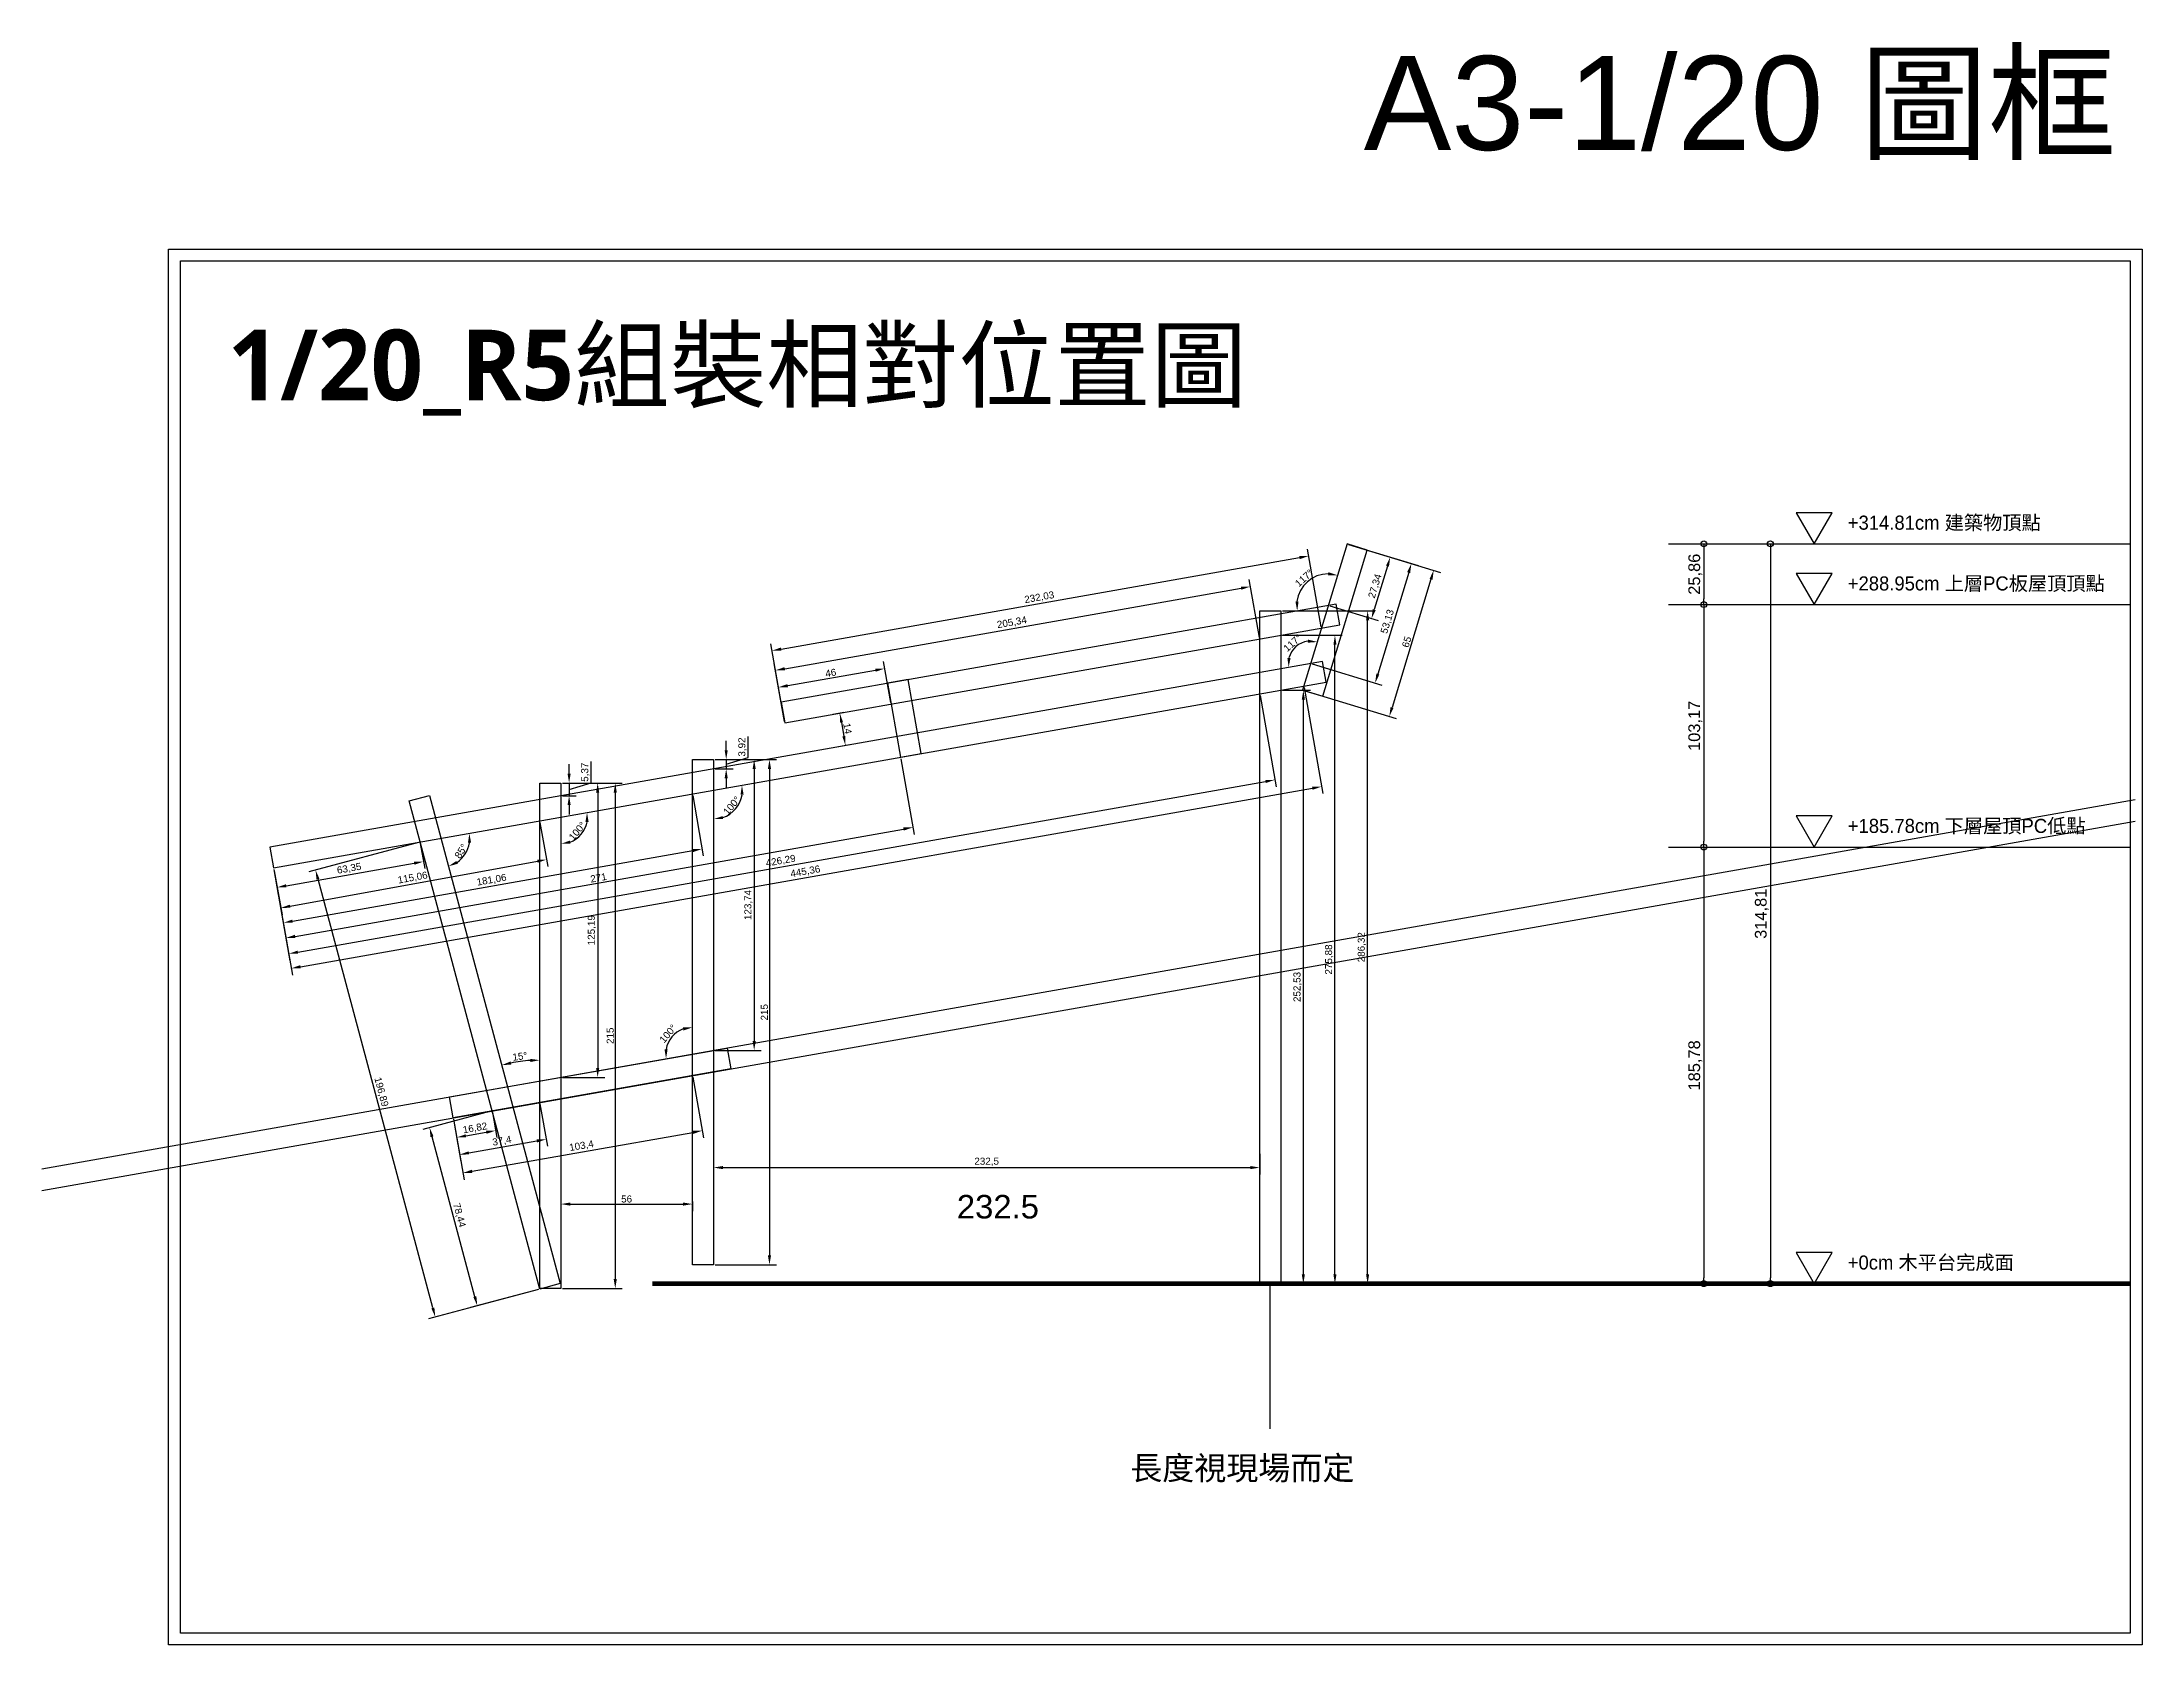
# Model space of a CAD drawing. Header units: millimetres. Extents: x -2666 to 6286, y -11880 to 4849.
# Drawn here: x 3957 to 4851, y -8624 to -7942 of the extents above; entities that cross this region are included whole.
import ezdxf

# ---------------------------------------------------------------- set-up
doc = ezdxf.new("R2010")
doc.units = ezdxf.units.MM
for name, color, linetype in [('0-rib1', 6, 'Continuous'), ('dim', 244, 'Continuous'), ('木平台完成面', 3, 'Continuous')]:
    doc.layers.add(name, color=color, linetype=linetype)
doc.layers.add('default', color=11, linetype='Continuous', plot=False)
doc.styles.get("Standard").update_dxf_attribs({"font": 'arial.ttf'})
doc.dimstyles.new('ISO-25', dxfattribs={"dimtxt": 5, "dimasz": 2.5, "dimexe": 3, "dimexo": 0.625, "dimtad": 1, "dimtxsty": 'Standard', "dimblk": 'ORIGIN', "dimcen": 2.5, "dimadec": 0, "dimazin": 0, "dimtfac": 1, "dimtmove": 1, "dimatfit": 1, "dimldrblk": 'ORIGIN', "dimfxl": 0, "dimarcsym": 0})
doc.dimstyles.new('短柱', dxfattribs={"dimtxt": 3, "dimasz": 4, "dimexe": 3, "dimexo": 0.625, "dimtad": 1, "dimtxsty": 'Standard', "dimcen": 2.5, "dimadec": 0, "dimazin": 0, "dimtfac": 1, "dimtmove": 1, "dimatfit": 1, "dimldrblk": 'ORIGIN', "dimfxl": 0, "dimarcsym": 0})

# ---------------------------------------------------------------- blocks, each defined once
blk = doc.blocks.new('_Origin')
at = {"color": 0, "linetype": 'ByBlock', "lineweight": -2}
blk.add_line((0, 0), (-1, 0), dxfattribs=at)
blk.add_circle((0, 0), 0.5, dxfattribs=at)
blk = doc.blocks.new('*D507')
at = {"layer": 'Defpoints', "color": 0}
for p in [(4649.15, -8155.06), (4649.15, -8180.92), (4664.15, -8180.92)]:
    blk.add_point(p, dxfattribs=at)
at = {"layer": 'dim', "color": 0, "lineweight": -2}
for p, q in [((4649.77, -8155.06), (4667.15, -8155.06)), ((4664.15, -8157.56), (4664.15, -8178.42)), ((4649.77, -8180.92), (4667.15, -8180.92))]:
    blk.add_line(p, q, dxfattribs=at)
at = {"layer": 'dim', "color": 0, "lineweight": -2, "xscale": 2.5, "yscale": 2.5, "zscale": 2.5}
for p, rotation in [((4664.15, -8155.06), 90), ((4664.15, -8180.92), 270)]:
    blk.add_blockref('_Origin', p, dxfattribs=dict(at, rotation=rotation))
at = {"layer": 'dim', "color": 0, "insert": (4660.52, -8167.99), "char_height": 5, "attachment_point": 5, "rotation": 90}
blk.add_mtext('25,86', dxfattribs=at)
blk = doc.blocks.new('*D508')
at = {"layer": 'Defpoints', "color": 0}
for p in [(4649.15, -8180.92), (4649.15, -8284.09), (4664.15, -8284.09)]:
    blk.add_point(p, dxfattribs=at)
at = {"layer": 'dim', "color": 0, "lineweight": -2}
for p, q in [((4649.77, -8180.92), (4667.15, -8180.92)), ((4664.15, -8183.42), (4664.15, -8281.59)), ((4649.77, -8284.09), (4667.15, -8284.09))]:
    blk.add_line(p, q, dxfattribs=at)
at = {"layer": 'dim', "color": 0, "lineweight": -2, "xscale": 2.5, "yscale": 2.5, "zscale": 2.5}
for p, rotation in [((4664.15, -8180.92), 90), ((4664.15, -8284.09), 270)]:
    blk.add_blockref('_Origin', p, dxfattribs=dict(at, rotation=rotation))
at = {"layer": 'dim', "color": 0, "insert": (4660.52, -8232.51), "char_height": 5, "attachment_point": 5, "rotation": 90}
blk.add_mtext('103,17', dxfattribs=at)
blk = doc.blocks.new('*D509')
at = {"layer": 'Defpoints', "color": 0}
for p in [(4649.15, -8284.09), (4649.15, -8469.87), (4664.15, -8469.87)]:
    blk.add_point(p, dxfattribs=at)
at = {"layer": 'dim', "color": 0, "lineweight": -2}
for p, q in [((4649.77, -8284.09), (4667.15, -8284.09)), ((4664.15, -8286.59), (4664.15, -8467.37)), ((4649.77, -8469.87), (4667.15, -8469.87))]:
    blk.add_line(p, q, dxfattribs=at)
at = {"layer": 'dim', "color": 0, "lineweight": -2, "xscale": 2.5, "yscale": 2.5, "zscale": 2.5}
for p, rotation in [((4664.15, -8284.09), 90), ((4664.15, -8469.87), 270)]:
    blk.add_blockref('_Origin', p, dxfattribs=dict(at, rotation=rotation))
at = {"layer": 'dim', "color": 0, "insert": (4660.52, -8376.98), "char_height": 5, "attachment_point": 5, "rotation": 90}
blk.add_mtext('185,78', dxfattribs=at)
blk = doc.blocks.new('*D506')
at = {"layer": 'Defpoints', "color": 0}
for p in [(4649.15, -8155.06), (4649.77, -8469.87), (4692.47, -8469.87)]:
    blk.add_point(p, dxfattribs=at)
at = {"layer": 'dim', "color": 0, "lineweight": -2}
for p, q in [((4649.77, -8155.06), (4695.47, -8155.06)), ((4692.47, -8157.56), (4692.47, -8467.37)), ((4650.4, -8469.87), (4695.47, -8469.87))]:
    blk.add_line(p, q, dxfattribs=at)
at = {"layer": 'dim', "color": 0, "lineweight": -2, "xscale": 2.5, "yscale": 2.5, "zscale": 2.5}
for p, rotation in [((4692.47, -8155.06), 90), ((4692.47, -8469.87), 270)]:
    blk.add_blockref('_Origin', p, dxfattribs=dict(at, rotation=rotation))
at = {"layer": 'dim', "color": 0, "insert": (4688.84, -8312.47), "char_height": 5, "attachment_point": 5, "rotation": 90}
blk.add_mtext('314,81', dxfattribs=at)
blk = doc.blocks.new('*D517')
at = {"layer": 'Defpoints', "color": 0}
for p in [(4315.53, -8208.11), (4318.2, -8223.24), (4272.9, -8231.23)]:
    blk.add_point(p, dxfattribs=at)
at = {"layer": 'dim', "color": 0, "lineweight": -2}
for p, q in [((4318.09, -8222.63), (4315.01, -8205.15)), ((4272.79, -8230.62), (4269.7, -8213.14)), ((4274.17, -8215.4), (4311.59, -8208.8))]:
    blk.add_line(p, q, dxfattribs=at)
at = {"layer": 'dim', "color": 0}
for points in [[(4274.05, -8214.74), (4274.28, -8216.06), (4270.23, -8216.09)], [(4311.47, -8208.14), (4311.7, -8209.46), (4315.53, -8208.11)]]:
    blk.add_solid(points, dxfattribs=at)
at = {"layer": 'dim', "color": 0, "insert": (4292.5, -8209.98), "char_height": 3, "attachment_point": 5, "rotation": 10}
blk.add_mtext('46', dxfattribs=at)
blk = doc.blocks.new('*D518')
at = {"layer": 'Defpoints', "color": 0}
for p in [(4495.98, -8160.23), (4501.4, -8190.94), (4272.9, -8231.23)]:
    blk.add_point(p, dxfattribs=at)
at = {"layer": 'dim', "color": 0, "lineweight": -2}
for p, q in [((4271.42, -8199.83), (4492.04, -8160.93)), ((4501.29, -8190.33), (4495.46, -8157.28)), ((4272.79, -8230.62), (4266.96, -8197.57))]:
    blk.add_line(p, q, dxfattribs=at)
at = {"layer": 'dim', "color": 0}
for points in [[(4491.93, -8160.27), (4492.16, -8161.58), (4495.98, -8160.23)], [(4271.3, -8199.17), (4271.54, -8200.48), (4267.48, -8200.52)]]:
    blk.add_solid(points, dxfattribs=at)
at = {"layer": 'dim', "color": 0, "insert": (4381.31, -8177.99), "char_height": 3, "attachment_point": 5, "rotation": 10}
blk.add_mtext('232,03', dxfattribs=at)
blk = doc.blocks.new('*D519')
at = {"layer": 'Defpoints', "color": 0}
for p in [(4298.72, -8226.68), (4298.79, -8240.88), (4301.15, -8240.47)]:
    blk.add_point(p, dxfattribs=at)
at = {"layer": 'dim', "color": 0, "lineweight": -2}
for p, q in [((4298.1, -8226.79), (4293.4, -8227.62)), ((4297.05, -8231.03), (4298.09, -8236.94)), ((4300.54, -8240.57), (4295.83, -8241.4))]:
    blk.add_line(p, q, dxfattribs=at)
at = {"layer": 'dim', "color": 0}
for points in [[(4297.71, -8230.92), (4296.4, -8231.15), (4296.36, -8227.09)], [(4298.75, -8236.83), (4297.44, -8237.06), (4298.79, -8240.88)]]:
    blk.add_solid(points, dxfattribs=at)
at = {"layer": 'dim', "color": 0, "insert": (4299.67, -8233.62), "char_height": 3, "attachment_point": 5, "rotation": 280}
blk.add_mtext('14', dxfattribs=at)
blk = doc.blocks.new('*D520')
at = {"layer": 'Defpoints', "color": 0}
for p in [(4512.28, -8155.12), (4504.33, -8181.28), (4522.7, -8186.87)]:
    blk.add_point(p, dxfattribs=at)
at = {"layer": 'dim', "color": 0, "lineweight": -2}
for p, q in [((4512.88, -8155.31), (4533.52, -8161.58)), ((4529.49, -8164.53), (4523.86, -8183.04)), ((4504.93, -8181.47), (4525.57, -8187.74))]:
    blk.add_line(p, q, dxfattribs=at)
at = {"layer": 'dim', "color": 0}
for points in [[(4528.85, -8164.34), (4530.12, -8164.73), (4530.65, -8160.71)], [(4523.22, -8182.84), (4524.5, -8183.23), (4522.7, -8186.87)]]:
    blk.add_solid(points, dxfattribs=at)
at = {"layer": 'dim', "color": 0, "insert": (4524.35, -8173.08), "char_height": 3, "attachment_point": 5, "rotation": 73.1}
blk.add_mtext('27,34', dxfattribs=at)
blk = doc.blocks.new('*D521')
at = {"layer": 'Defpoints', "color": 0}
for p in [(4512.28, -8155.12), (4496.83, -8205.96), (4524.22, -8214.28)]:
    blk.add_point(p, dxfattribs=at)
at = {"layer": 'dim', "color": 0, "lineweight": -2}
for p, q in [((4512.88, -8155.31), (4542.54, -8164.32)), ((4538.51, -8167.27), (4525.39, -8210.46)), ((4497.43, -8206.14), (4527.09, -8215.16))]:
    blk.add_line(p, q, dxfattribs=at)
at = {"layer": 'dim', "color": 0}
for points in [[(4537.87, -8167.08), (4539.14, -8167.47), (4539.67, -8163.45)], [(4524.75, -8210.26), (4526.02, -8210.65), (4524.22, -8214.28)]]:
    blk.add_solid(points, dxfattribs=at)
at = {"layer": 'dim', "color": 0, "insert": (4529.62, -8188.16), "char_height": 3, "attachment_point": 5, "rotation": 73.1}
blk.add_mtext('53,13', dxfattribs=at)
blk = doc.blocks.new('*D522')
at = {"layer": 'Defpoints', "color": 0}
for p in [(4117.7, -8281.95), (4055.31, -8292.95), (4119.16, -8290.25)]:
    blk.add_point(p, dxfattribs=at)
at = {"layer": 'dim', "color": 0, "lineweight": -2}
for p, q in [((4117.8, -8282.57), (4119.68, -8293.2)), ((4055.42, -8293.57), (4057.29, -8304.2)), ((4060.71, -8300.55), (4115.22, -8290.94))]:
    blk.add_line(p, q, dxfattribs=at)
at = {"layer": 'dim', "color": 0}
for points in [[(4115.1, -8290.29), (4115.34, -8291.6), (4119.16, -8290.25)], [(4060.59, -8299.9), (4060.82, -8301.21), (4056.77, -8301.25)]]:
    blk.add_solid(points, dxfattribs=at)
at = {"layer": 'dim', "color": 0, "insert": (4087.54, -8293.36), "char_height": 3, "attachment_point": 5, "rotation": 10}
blk.add_mtext('63,35', dxfattribs=at)
blk = doc.blocks.new('*D523')
at = {"layer": 'Defpoints', "color": 0}
for p in [(4168.62, -8272.97), (4055.42, -8293.57), (4171.61, -8289.38)]:
    blk.add_point(p, dxfattribs=at)
at = {"layer": 'dim', "color": 0, "lineweight": -2}
for p, q in [((4168.73, -8273.59), (4172.14, -8292.33)), ((4055.53, -8294.18), (4058.94, -8312.93)), ((4062.34, -8309.26), (4167.67, -8290.1))]:
    blk.add_line(p, q, dxfattribs=at)
at = {"layer": 'dim', "color": 0}
for points in [[(4167.55, -8289.44), (4167.79, -8290.75), (4171.61, -8289.38)], [(4062.22, -8308.6), (4062.46, -8309.92), (4058.4, -8309.98)]]:
    blk.add_solid(points, dxfattribs=at)
at = {"layer": 'dim', "color": 0, "insert": (4114.57, -8297.29), "char_height": 3, "attachment_point": 5, "rotation": 10.31122}
blk.add_mtext('115,06', dxfattribs=at)
blk = doc.blocks.new('*D524')
at = {"layer": 'Defpoints', "color": 0}
for p in [(4233.62, -8261.51), (4237.74, -8284.88), (4055.31, -8292.95)]:
    blk.add_point(p, dxfattribs=at)
at = {"layer": 'dim', "color": 0, "lineweight": -2}
for p, q in [((4233.73, -8262.13), (4238.26, -8287.83)), ((4063.37, -8315.62), (4233.8, -8285.57)), ((4055.42, -8293.57), (4059.95, -8319.27))]:
    blk.add_line(p, q, dxfattribs=at)
at = {"layer": 'dim', "color": 0}
for points in [[(4233.69, -8284.92), (4233.92, -8286.23), (4237.74, -8284.88)], [(4063.25, -8314.97), (4063.48, -8316.28), (4059.43, -8316.32)]]:
    blk.add_solid(points, dxfattribs=at)
at = {"layer": 'dim', "color": 0, "insert": (4148.16, -8298.21), "char_height": 3, "attachment_point": 5, "rotation": 10}
blk.add_mtext('181,06', dxfattribs=at)
blk = doc.blocks.new('*D525')
at = {"layer": 'Defpoints', "color": 0}
for p in [(4322.19, -8245.89), (4327.45, -8275.71), (4055.31, -8292.95)]:
    blk.add_point(p, dxfattribs=at)
at = {"layer": 'dim', "color": 0, "lineweight": -2}
for p, q in [((4322.3, -8246.51), (4327.97, -8278.67)), ((4064.5, -8322.07), (4323.51, -8276.41)), ((4055.42, -8293.57), (4061.09, -8325.72))]:
    blk.add_line(p, q, dxfattribs=at)
at = {"layer": 'dim', "color": 0}
for points in [[(4323.39, -8275.75), (4323.62, -8277.06), (4327.45, -8275.71)], [(4064.39, -8321.42), (4064.62, -8322.73), (4060.56, -8322.77)]]:
    blk.add_solid(points, dxfattribs=at)
at = {"layer": 'dim', "color": 0, "insert": (4193.64, -8297.14), "char_height": 3, "attachment_point": 5, "rotation": 10}
blk.add_mtext('271', dxfattribs=at)
blk = doc.blocks.new('*D526')
at = {"layer": 'Defpoints', "color": 0}
for p in [(4493.9, -8215.62), (4501.44, -8258.36), (4055.31, -8292.95)]:
    blk.add_point(p, dxfattribs=at)
at = {"layer": 'dim', "color": 0, "lineweight": -2}
for p, q in [((4494.01, -8216.23), (4501.96, -8261.31)), ((4066.78, -8335), (4497.5, -8259.05)), ((4055.42, -8293.57), (4063.36, -8338.65))]:
    blk.add_line(p, q, dxfattribs=at)
at = {"layer": 'dim', "color": 0}
for points in [[(4497.38, -8258.39), (4497.61, -8259.71), (4501.44, -8258.36)], [(4066.67, -8334.34), (4066.9, -8335.65), (4062.84, -8335.69)]]:
    blk.add_solid(points, dxfattribs=at)
at = {"layer": 'dim', "color": 0, "insert": (4281.72, -8294.63), "char_height": 3, "attachment_point": 5, "rotation": 10}
blk.add_mtext('445,36', dxfattribs=at)
blk = doc.blocks.new('*D527')
at = {"layer": 'Defpoints', "color": 0}
for p in [(4148.35, -8396.37), (4121.75, -8403.5), (4168.65, -8472.13)]:
    blk.add_point(p, dxfattribs=at)
at = {"layer": 'dim', "color": 0, "lineweight": -2}
for p, q in [((4147.75, -8396.53), (4118.85, -8404.27)), ((4141.01, -8475.4), (4122.78, -8407.36)), ((4168.05, -8472.29), (4139.15, -8480.04))]:
    blk.add_line(p, q, dxfattribs=at)
at = {"layer": 'dim', "color": 0}
for points in [[(4123.43, -8407.19), (4122.14, -8407.53), (4121.75, -8403.5)], [(4141.66, -8475.22), (4140.37, -8475.57), (4142.05, -8479.26)]]:
    blk.add_solid(points, dxfattribs=at)
at = {"layer": 'dim', "color": 0, "insert": (4134.24, -8440.75), "char_height": 3, "attachment_point": 5, "rotation": 285}
blk.add_mtext('78,44', dxfattribs=at)
blk = doc.blocks.new('*D528')
at = {"layer": 'Defpoints', "color": 0}
for p in [(4117.7, -8281.95), (4073.21, -8293.87), (4168.65, -8472.13)]:
    blk.add_point(p, dxfattribs=at)
at = {"layer": 'dim', "color": 0, "lineweight": -2}
for p, q in [((4117.09, -8282.11), (4070.32, -8294.65)), ((4123.14, -8480.19), (4074.25, -8297.74)), ((4168.05, -8472.29), (4121.27, -8484.83))]:
    blk.add_line(p, q, dxfattribs=at)
at = {"layer": 'dim', "color": 0}
for points in [[(4074.89, -8297.56), (4073.6, -8297.91), (4073.21, -8293.87)], [(4123.78, -8480.01), (4122.49, -8480.36), (4124.17, -8484.05)]]:
    blk.add_solid(points, dxfattribs=at)
at = {"layer": 'dim', "color": 0, "insert": (4101.04, -8388.33), "char_height": 3, "attachment_point": 5, "rotation": 285}
blk.add_mtext('196,89', dxfattribs=at)
blk = doc.blocks.new('*D529')
at = {"layer": 'Defpoints', "color": 0}
for p in [(4177.62, -8256.87), (4177.62, -8262.25), (4181.13, -8262.25)]:
    blk.add_point(p, dxfattribs=at)
at = {"layer": 'dim', "color": 0, "lineweight": -2}
for p, q in [((4181.13, -8252.87), (4181.13, -8248.87)), ((4190.48, -8256.76), (4190.48, -8247.71)), ((4178.25, -8256.87), (4184.13, -8256.87)), ((4181.13, -8259.56), (4190.48, -8256.76)), ((4181.13, -8256.87), (4181.13, -8262.25)), ((4181.13, -8256.87), (4181.13, -8262.25)), ((4178.25, -8262.25), (4184.13, -8262.25)), ((4181.13, -8266.25), (4181.13, -8270.25))]:
    blk.add_line(p, q, dxfattribs=at)
at = {"layer": 'dim', "color": 0}
for points in [[(4180.47, -8252.87), (4181.8, -8252.87), (4181.13, -8256.87)], [(4180.47, -8266.25), (4181.8, -8266.25), (4181.13, -8262.25)]]:
    blk.add_solid(points, dxfattribs=at)
at = {"layer": 'dim', "color": 0, "insert": (4188.05, -8252.24), "char_height": 3, "attachment_point": 5, "rotation": 90}
blk.add_mtext('5,37', dxfattribs=at)
blk = doc.blocks.new('*D530')
at = {"layer": 'Defpoints', "color": 0}
for p in [(4177.62, -8256.87), (4177.62, -8382.07), (4193.29, -8382.07)]:
    blk.add_point(p, dxfattribs=at)
at = {"layer": 'dim', "color": 0, "lineweight": -2}
for p, q in [((4178.25, -8256.87), (4196.29, -8256.87)), ((4193.29, -8260.87), (4193.29, -8378.07)), ((4178.25, -8382.07), (4196.29, -8382.07))]:
    blk.add_line(p, q, dxfattribs=at)
at = {"layer": 'dim', "color": 0}
for points in [[(4192.62, -8260.87), (4193.95, -8260.87), (4193.29, -8256.87)], [(4192.62, -8378.07), (4193.95, -8378.07), (4193.29, -8382.07)]]:
    blk.add_solid(points, dxfattribs=at)
at = {"layer": 'dim', "color": 0, "insert": (4190.86, -8319.47), "char_height": 3, "attachment_point": 5, "rotation": 90}
blk.add_mtext('125,19', dxfattribs=at)
blk = doc.blocks.new('*D531')
at = {"layer": 'Defpoints', "color": 0}
for p in [(4177.62, -8256.87), (4177.62, -8471.87), (4200.77, -8471.87)]:
    blk.add_point(p, dxfattribs=at)
at = {"layer": 'dim', "color": 0, "lineweight": -2}
for p, q in [((4178.25, -8256.87), (4203.77, -8256.87)), ((4200.77, -8260.87), (4200.77, -8467.87)), ((4178.25, -8471.87), (4203.77, -8471.87))]:
    blk.add_line(p, q, dxfattribs=at)
at = {"layer": 'dim', "color": 0}
for points in [[(4200.11, -8260.87), (4201.44, -8260.87), (4200.77, -8256.87)], [(4200.11, -8467.87), (4201.44, -8467.87), (4200.77, -8471.87)]]:
    blk.add_solid(points, dxfattribs=at)
at = {"layer": 'dim', "color": 0, "insert": (4198.62, -8364.37), "char_height": 3, "attachment_point": 5, "rotation": 90}
blk.add_mtext('215', dxfattribs=at)
blk = doc.blocks.new('*D532')
at = {"layer": 'Defpoints', "color": 0}
for p in [(4242.62, -8246.87), (4242.62, -8250.79), (4248, -8250.79)]:
    blk.add_point(p, dxfattribs=at)
at = {"layer": 'dim', "color": 0, "lineweight": -2}
for p, q in [((4248, -8242.87), (4248, -8238.87)), ((4257.35, -8246.02), (4257.35, -8237.01)), ((4243.25, -8246.87), (4251, -8246.87)), ((4248, -8248.83), (4257.35, -8246.02)), ((4248, -8246.87), (4248, -8250.79)), ((4248, -8246.87), (4248, -8250.79)), ((4243.25, -8250.79), (4251, -8250.79)), ((4248, -8254.79), (4248, -8258.79))]:
    blk.add_line(p, q, dxfattribs=at)
at = {"layer": 'dim', "color": 0}
for points in [[(4247.33, -8242.87), (4248.67, -8242.87), (4248, -8246.87)], [(4247.33, -8254.79), (4248.67, -8254.79), (4248, -8250.79)]]:
    blk.add_solid(points, dxfattribs=at)
at = {"layer": 'dim', "color": 0, "insert": (4254.92, -8241.52), "char_height": 3, "attachment_point": 5, "rotation": 90}
blk.add_mtext('3,92', dxfattribs=at)
blk = doc.blocks.new('*D533')
at = {"layer": 'Defpoints', "color": 0}
for p in [(4242.62, -8246.87), (4242.62, -8370.61), (4259.91, -8370.61)]:
    blk.add_point(p, dxfattribs=at)
at = {"layer": 'dim', "color": 0, "lineweight": -2}
for p, q in [((4243.25, -8246.87), (4262.91, -8246.87)), ((4259.91, -8250.87), (4259.91, -8366.61)), ((4243.25, -8370.61), (4262.91, -8370.61))]:
    blk.add_line(p, q, dxfattribs=at)
at = {"layer": 'dim', "color": 0}
for points in [[(4259.25, -8250.87), (4260.58, -8250.87), (4259.91, -8246.87)], [(4259.25, -8366.61), (4260.58, -8366.61), (4259.91, -8370.61)]]:
    blk.add_solid(points, dxfattribs=at)
at = {"layer": 'dim', "color": 0, "insert": (4257.49, -8308.74), "char_height": 3, "attachment_point": 5, "rotation": 90}
blk.add_mtext('123,74', dxfattribs=at)
blk = doc.blocks.new('*D534')
at = {"layer": 'Defpoints', "color": 0}
for p in [(4242.62, -8246.87), (4242.62, -8461.87), (4266.42, -8461.87)]:
    blk.add_point(p, dxfattribs=at)
at = {"layer": 'dim', "color": 0, "lineweight": -2}
for p, q in [((4243.25, -8246.87), (4269.42, -8246.87)), ((4266.42, -8250.87), (4266.42, -8457.87)), ((4243.25, -8461.87), (4269.42, -8461.87))]:
    blk.add_line(p, q, dxfattribs=at)
at = {"layer": 'dim', "color": 0}
for points in [[(4265.75, -8250.87), (4267.09, -8250.87), (4266.42, -8246.87)], [(4265.75, -8457.87), (4267.09, -8457.87), (4266.42, -8461.87)]]:
    blk.add_solid(points, dxfattribs=at)
at = {"layer": 'dim', "color": 0, "insert": (4264.26, -8354.37), "char_height": 3, "attachment_point": 5, "rotation": 90}
blk.add_mtext('215', dxfattribs=at)
blk = doc.blocks.new('*D535')
at = {"layer": 'Defpoints', "color": 0}
for p in [(4131.79, -8399.29), (4148.35, -8396.37), (4149.83, -8404.74)]:
    blk.add_point(p, dxfattribs=at)
at = {"layer": 'dim', "color": 0, "lineweight": -2}
for p, q in [((4131.89, -8399.9), (4133.78, -8410.61)), ((4148.46, -8396.98), (4150.35, -8407.69)), ((4137.2, -8406.96), (4145.89, -8405.43))]:
    blk.add_line(p, q, dxfattribs=at)
at = {"layer": 'dim', "color": 0}
for points in [[(4137.09, -8406.31), (4137.32, -8407.62), (4133.26, -8407.66)], [(4145.77, -8404.77), (4146.01, -8406.09), (4149.83, -8404.74)]]:
    blk.add_solid(points, dxfattribs=at)
at = {"layer": 'dim', "color": 0, "insert": (4141.12, -8403.81), "char_height": 3, "attachment_point": 5, "rotation": 10}
blk.add_mtext('16,82', dxfattribs=at)
blk = doc.blocks.new('*D536')
at = {"layer": 'Defpoints', "color": 0}
for p in [(4168.62, -8392.79), (4131.79, -8399.29), (4171.38, -8408.43)]:
    blk.add_point(p, dxfattribs=at)
at = {"layer": 'dim', "color": 0, "lineweight": -2}
for p, q in [((4168.73, -8393.41), (4171.9, -8411.38)), ((4131.89, -8399.9), (4135.06, -8417.88)), ((4138.48, -8414.23), (4167.44, -8409.12))]:
    blk.add_line(p, q, dxfattribs=at)
at = {"layer": 'dim', "color": 0}
for points in [[(4167.32, -8408.47), (4167.55, -8409.78), (4171.38, -8408.43)], [(4138.37, -8413.57), (4138.6, -8414.89), (4134.54, -8414.92)]]:
    blk.add_solid(points, dxfattribs=at)
at = {"layer": 'dim', "color": 0, "insert": (4152.54, -8409.29), "char_height": 3, "attachment_point": 5, "rotation": 10}
blk.add_mtext('37,4', dxfattribs=at)
blk = doc.blocks.new('*D537')
at = {"layer": 'Defpoints', "color": 0}
for p in [(4233.62, -8381.33), (4131.79, -8399.29), (4237.76, -8404.79)]:
    blk.add_point(p, dxfattribs=at)
at = {"layer": 'dim', "color": 0, "lineweight": -2}
for p, q in [((4233.73, -8381.95), (4238.28, -8407.74)), ((4131.89, -8399.9), (4136.44, -8425.7)), ((4139.86, -8422.05), (4233.82, -8405.48))]:
    blk.add_line(p, q, dxfattribs=at)
at = {"layer": 'dim', "color": 0}
for points in [[(4233.7, -8404.82), (4233.93, -8406.14), (4237.76, -8404.79)], [(4139.75, -8421.39), (4139.98, -8422.7), (4135.92, -8422.74)]]:
    blk.add_solid(points, dxfattribs=at)
at = {"layer": 'dim', "color": 0, "insert": (4186.42, -8411.37), "char_height": 3, "attachment_point": 5, "rotation": 10}
blk.add_mtext('103,4', dxfattribs=at)
blk = doc.blocks.new('*D538')
at = {"layer": 'Defpoints', "color": 0}
for p in [(4512.28, -8155.12), (4493.38, -8217.32), (4530.28, -8228.53)]:
    blk.add_point(p, dxfattribs=at)
at = {"layer": 'dim', "color": 0, "lineweight": -2}
for p, q in [((4512.88, -8155.31), (4552.04, -8167.21)), ((4548.01, -8170.16), (4531.44, -8224.7)), ((4493.98, -8217.5), (4533.15, -8229.4))]:
    blk.add_line(p, q, dxfattribs=at)
at = {"layer": 'dim', "color": 0}
for points in [[(4547.37, -8169.97), (4548.65, -8170.35), (4549.17, -8166.33)], [(4530.8, -8224.51), (4532.08, -8224.89), (4530.28, -8228.53)]]:
    blk.add_solid(points, dxfattribs=at)
at = {"layer": 'dim', "color": 0, "insert": (4537.66, -8196.8), "char_height": 3, "attachment_point": 5, "rotation": 73.1}
blk.add_mtext('65', dxfattribs=at)
blk = doc.blocks.new('*D539')
at = {"layer": 'Defpoints', "color": 0}
for p in [(4503.39, -8213.94), (4121.7, -8262.13), (4055.31, -8292.95), (4135.03, -8289.33), (4177.35, -8469.8)]:
    blk.add_point(p, dxfattribs=at)
at = {"layer": 'dim', "color": 0, "lineweight": -2}
blk.add_arc((4126.59, -8280.38), 12.29, 303.72531, 351.27469, dxfattribs=at)
at = {"layer": 'dim', "color": 0}
for points in [[(4138.08, -8282.26), (4139.41, -8282.24), (4138.7, -8278.25)], [(4133.69, -8291.22), (4133.14, -8290), (4129.77, -8292.26)]]:
    blk.add_solid(points, dxfattribs=at)
at = {"layer": 'dim', "color": 0, "insert": (4135.14, -8285.83), "char_height": 3, "attachment_point": 5, "rotation": 57.5}
blk.add_mtext('85°', dxfattribs=at)
blk = doc.blocks.new('*D540')
at = {"layer": 'Defpoints', "color": 0}
for p in [(4503.39, -8213.94), (4177.62, -8256.87), (4183.84, -8280.85), (4055.31, -8292.95), (4177.62, -8471.87)]:
    blk.add_point(p, dxfattribs=at)
at = {"layer": 'dim', "color": 0, "lineweight": -2}
blk.add_arc((4177.62, -8271.39), 11.32, 290.34763, 349.65237, dxfattribs=at)
at = {"layer": 'dim', "color": 0}
for points in [[(4188.09, -8273.42), (4189.43, -8273.42), (4188.77, -8269.42)], [(4181.68, -8282.66), (4181.44, -8281.35), (4177.62, -8282.71)]]:
    blk.add_solid(points, dxfattribs=at)
at = {"layer": 'dim', "color": 0, "insert": (4184.64, -8277.28), "char_height": 3, "attachment_point": 5, "rotation": 50}
blk.add_mtext('100°', dxfattribs=at)
blk = doc.blocks.new('*D541')
at = {"layer": 'Defpoints', "color": 0}
for p in [(4503.39, -8213.94), (4242.62, -8246.87), (4249.37, -8270.19), (4055.31, -8292.95), (4242.62, -8461.87)]:
    blk.add_point(p, dxfattribs=at)
at = {"layer": 'dim', "color": 0, "lineweight": -2}
blk.add_arc((4242.62, -8259.93), 12.28, 288.746, 351.254, dxfattribs=at)
at = {"layer": 'dim', "color": 0}
for points in [[(4254.09, -8261.8), (4255.42, -8261.79), (4254.71, -8257.79)], [(4246.68, -8272.21), (4246.46, -8270.9), (4242.62, -8272.21)]]:
    blk.add_solid(points, dxfattribs=at)
at = {"layer": 'dim', "color": 0, "insert": (4250.38, -8266.43), "char_height": 3, "attachment_point": 5, "rotation": 50}
blk.add_mtext('100°', dxfattribs=at)
blk = doc.blocks.new('*D542')
at = {"layer": 'Defpoints', "color": 0}
for p in [(4233.62, -8246.87), (4227.36, -8362.67), (4248.4, -8369.59), (4130.22, -8390.43), (4233.62, -8461.87)]:
    blk.add_point(p, dxfattribs=at)
at = {"layer": 'dim', "color": 0, "lineweight": -2}
blk.add_arc((4233.62, -8372.19), 11.4, 110.21337, 169.78663, dxfattribs=at)
at = {"layer": 'dim', "color": 0}
for points in [[(4229.57, -8360.84), (4229.8, -8362.15), (4233.62, -8360.8)], [(4223.07, -8370.17), (4221.74, -8370.17), (4222.4, -8374.17)]]:
    blk.add_solid(points, dxfattribs=at)
at = {"layer": 'dim', "color": 0, "insert": (4223.24, -8363.48), "char_height": 3, "attachment_point": 5, "rotation": 50}
blk.add_mtext('100°', dxfattribs=at)
blk = doc.blocks.new('*D543')
at = {"layer": 'Defpoints', "color": 0}
for p in [(4168.62, -8256.87), (4121.7, -8262.13), (4163.17, -8374.99), (4168.62, -8471.87), (4177.35, -8469.8)]:
    blk.add_point(p, dxfattribs=at)
at = {"layer": 'dim', "color": 0, "lineweight": -2}
blk.add_arc((4168.62, -8437.23), 62.48, 93.66881, 101.33119, dxfattribs=at)
at = {"layer": 'dim', "color": 0}
for points in [[(4156.5, -8376.62), (4156.19, -8375.32), (4152.45, -8376.88)], [(4164.6, -8374.21), (4164.64, -8375.55), (4168.62, -8374.75)]]:
    blk.add_solid(points, dxfattribs=at)
at = {"layer": 'dim', "color": 0, "insert": (4160.18, -8373.15), "char_height": 3, "attachment_point": 5, "rotation": 7.5}
blk.add_mtext('15°', dxfattribs=at)
blk = doc.blocks.new('*D544')
at = {"layer": 'Defpoints', "color": 0}
for p in [(4512.28, -8155.12), (4493.24, -8197.09), (4501.83, -8205.08), (4493.38, -8217.32), (4053.74, -8284.09)]:
    blk.add_point(p, dxfattribs=at)
at = {"layer": 'dim', "color": 0, "lineweight": -2}
blk.add_arc((4496.83, -8205.96), 9.57, 97.23251, 165.86749, dxfattribs=at)
at = {"layer": 'dim', "color": 0}
for points in [[(4495.69, -8195.81), (4495.57, -8197.13), (4499.62, -8196.81)], [(4488.22, -8203.65), (4486.89, -8203.6), (4487.41, -8207.62)]]:
    blk.add_solid(points, dxfattribs=at)
at = {"layer": 'dim', "color": 0, "insert": (4489.08, -8197.21), "char_height": 3, "attachment_point": 5, "rotation": 41.55}
blk.add_mtext('117°', dxfattribs=at)
blk = doc.blocks.new('*D545')
at = {"layer": 'Defpoints', "color": 0}
for p in [(4512.28, -8155.12), (4499.27, -8168.8), (4507.69, -8180.69), (4271.33, -8222.37), (4493.38, -8217.32)]:
    blk.add_point(p, dxfattribs=at)
at = {"layer": 'dim', "color": 0, "lineweight": -2}
blk.add_arc((4504.33, -8181.28), 13.47, 90.17656, 172.92344, dxfattribs=at)
at = {"layer": 'dim', "color": 0}
for points in [[(4504.39, -8167.15), (4504.19, -8168.47), (4508.25, -8168.4)], [(4491.63, -8179.61), (4490.3, -8179.64), (4491.07, -8183.62)]]:
    blk.add_solid(points, dxfattribs=at)
at = {"layer": 'dim', "color": 0, "insert": (4493.98, -8169.61), "char_height": 3, "attachment_point": 5, "rotation": 41.55}
blk.add_mtext('117°', dxfattribs=at)
blk = doc.blocks.new('*D546')
at = {"layer": 'Defpoints', "color": 0}
for p in [(4471.18, -8173.22), (4475.12, -8195.57), (4272.9, -8231.23)]:
    blk.add_point(p, dxfattribs=at)
at = {"layer": 'dim', "color": 0, "lineweight": -2}
for p, q in [((4272.89, -8208.18), (4467.24, -8173.91)), ((4475.01, -8194.96), (4470.66, -8170.27)), ((4272.79, -8230.62), (4268.43, -8205.92))]:
    blk.add_line(p, q, dxfattribs=at)
at = {"layer": 'dim', "color": 0}
for points in [[(4467.12, -8173.26), (4467.36, -8174.57), (4471.18, -8173.22)], [(4272.78, -8207.53), (4273.01, -8208.84), (4268.95, -8208.88)]]:
    blk.add_solid(points, dxfattribs=at)
at = {"layer": 'dim', "color": 0, "insert": (4369.64, -8188.66), "char_height": 3, "attachment_point": 5, "rotation": 10}
blk.add_mtext('205,34', dxfattribs=at)
blk = doc.blocks.new('*D547')
at = {"layer": 'Defpoints', "color": 0}
for p in [(4475.12, -8218.93), (4481.56, -8255.47), (4055.31, -8292.95)]:
    blk.add_point(p, dxfattribs=at)
at = {"layer": 'dim', "color": 0, "lineweight": -2}
for p, q in [((4475.23, -8219.54), (4482.08, -8258.43)), ((4065.69, -8328.8), (4477.62, -8256.17)), ((4055.42, -8293.57), (4062.27, -8332.45))]:
    blk.add_line(p, q, dxfattribs=at)
at = {"layer": 'dim', "color": 0}
for points in [[(4477.51, -8255.51), (4477.74, -8256.82), (4481.56, -8255.47)], [(4065.57, -8328.15), (4065.81, -8329.46), (4061.75, -8329.5)]]:
    blk.add_solid(points, dxfattribs=at)
at = {"layer": 'dim', "color": 0, "insert": (4271.24, -8290.09), "char_height": 3, "attachment_point": 5, "rotation": 10}
blk.add_mtext('426,29', dxfattribs=at)
blk = doc.blocks.new('*D605')
at = {"layer": 'Defpoints', "color": 0}
for p in [(4177.62, -8434.21), (4233.62, -8434.21), (4233.62, -8436)]:
    blk.add_point(p, dxfattribs=at)
at = {"layer": 'dim', "color": 0, "lineweight": -2}
for p, q in [((4177.62, -8434.84), (4177.62, -8439)), ((4181.62, -8436), (4229.62, -8436)), ((4233.62, -8434.84), (4233.62, -8439))]:
    blk.add_line(p, q, dxfattribs=at)
at = {"layer": 'dim', "color": 0}
for points in [[(4181.62, -8435.33), (4181.62, -8436.66), (4177.62, -8436)], [(4229.62, -8435.33), (4229.62, -8436.66), (4233.62, -8436)]]:
    blk.add_solid(points, dxfattribs=at)
at = {"layer": 'dim', "color": 0, "insert": (4205.62, -8433.84), "char_height": 3, "attachment_point": 5}
blk.add_mtext('56', dxfattribs=at)
blk = doc.blocks.new('*D651')
at = {"layer": 'Defpoints', "color": 0}
for p in [(4242.62, -8413.96), (4475.12, -8413.96), (4475.12, -8420.46)]:
    blk.add_point(p, dxfattribs=at)
at = {"layer": 'dim', "color": 0, "lineweight": -2}
for p, q in [((4242.62, -8414.59), (4242.62, -8423.46)), ((4246.62, -8420.46), (4471.12, -8420.46)), ((4475.12, -8414.59), (4475.12, -8423.46))]:
    blk.add_line(p, q, dxfattribs=at)
at = {"layer": 'dim', "color": 0}
for points in [[(4246.62, -8419.8), (4246.62, -8421.13), (4242.62, -8420.46)], [(4471.12, -8419.8), (4471.12, -8421.13), (4475.12, -8420.46)]]:
    blk.add_solid(points, dxfattribs=at)
at = {"layer": 'dim', "color": 0, "insert": (4358.87, -8418.03), "char_height": 3, "attachment_point": 5}
blk.add_mtext('232,5', dxfattribs=at)
blk = doc.blocks.new('*D655')
at = {"layer": 'Defpoints', "color": 0}
for p in [(4484.12, -8217.34), (4493.68, -8217.34), (4484.12, -8469.87)]:
    blk.add_point(p, dxfattribs=at)
at = {"layer": 'dim', "color": 0, "lineweight": -2}
for p, q in [((4484.75, -8217.34), (4496.68, -8217.34)), ((4493.68, -8465.87), (4493.68, -8221.34)), ((4484.75, -8469.87), (4496.68, -8469.87))]:
    blk.add_line(p, q, dxfattribs=at)
at = {"layer": 'dim', "color": 0}
for points in [[(4493.01, -8221.34), (4494.34, -8221.34), (4493.68, -8217.34)], [(4493.01, -8465.87), (4494.34, -8465.87), (4493.68, -8469.87)]]:
    blk.add_solid(points, dxfattribs=at)
at = {"layer": 'dim', "color": 0, "insert": (4491.25, -8343.61), "char_height": 3, "attachment_point": 5, "rotation": 90}
blk.add_mtext('252,53', dxfattribs=at)
blk = doc.blocks.new('*D656')
at = {"layer": 'Defpoints', "color": 0}
for p in [(4484.12, -8193.99), (4507.13, -8193.99), (4484.12, -8469.87)]:
    blk.add_point(p, dxfattribs=at)
at = {"layer": 'dim', "color": 0, "lineweight": -2}
for p, q in [((4484.75, -8193.99), (4510.13, -8193.99)), ((4507.13, -8465.87), (4507.13, -8197.99)), ((4484.75, -8469.87), (4510.13, -8469.87))]:
    blk.add_line(p, q, dxfattribs=at)
at = {"layer": 'dim', "color": 0}
for points in [[(4506.47, -8197.99), (4507.8, -8197.99), (4507.13, -8193.99)], [(4506.47, -8465.87), (4507.8, -8465.87), (4507.13, -8469.87)]]:
    blk.add_solid(points, dxfattribs=at)
at = {"layer": 'dim', "color": 0, "insert": (4504.7, -8331.93), "char_height": 3, "attachment_point": 5, "rotation": 90}
blk.add_mtext('275,88', dxfattribs=at)
blk = doc.blocks.new('*D657')
at = {"layer": 'Defpoints', "color": 0}
for p in [(4484.12, -8183.55), (4521.03, -8183.55), (4484.12, -8469.87)]:
    blk.add_point(p, dxfattribs=at)
at = {"layer": 'dim', "color": 0, "lineweight": -2}
for p, q in [((4484.75, -8183.55), (4524.03, -8183.55)), ((4521.03, -8465.87), (4521.03, -8187.55)), ((4484.75, -8469.87), (4524.03, -8469.87))]:
    blk.add_line(p, q, dxfattribs=at)
at = {"layer": 'dim', "color": 0}
for points in [[(4520.37, -8187.55), (4521.7, -8187.55), (4521.03, -8183.55)], [(4520.37, -8465.87), (4521.7, -8465.87), (4521.03, -8469.87)]]:
    blk.add_solid(points, dxfattribs=at)
at = {"layer": 'dim', "color": 0, "insert": (4518.6, -8326.71), "char_height": 3, "attachment_point": 5, "rotation": 90}
blk.add_mtext('286,32', dxfattribs=at)

msp = doc.modelspace()

# ---------------------------------------------------------------- linework, layer by layer
at = {"layer": '0-rib1'}
for points in [[(4493.384, -8217.318), (4501.995, -8219.934), (4520.891, -8157.741), (4512.28, -8155.125)], [(4271.332, -8222.369), (4272.895, -8231.232), (4509.249, -8189.556), (4507.686, -8180.693)], [(4475.12, -8469.869), (4475.12, -8183.551), (4484.12, -8183.551), (4484.12, -8469.869)], [(4053.744, -8284.09), (4055.307, -8292.953), (4503.395, -8213.943), (4501.832, -8205.08)], [(4325.497, -8212.818), (4316.633, -8214.381), (4322.19, -8245.895), (4331.053, -8244.332)], [(4233.62, -8461.869), (4233.62, -8246.869), (4242.62, -8246.869), (4242.62, -8461.869)], [(4168.62, -8471.873), (4168.62, -8256.873), (4177.62, -8256.873), (4177.62, -8471.873)], [(4168.654, -8472.132), (4113.008, -8264.458), (4121.701, -8262.128), (4177.348, -8469.802)]]:
    msp.add_lwpolyline(points, close=True, dxfattribs=at)
msp.add_lwpolyline([(4131.786, -8399.288), (4130.224, -8390.425), (4248.4, -8369.587), (4249.963, -8378.451), (4131.786, -8399.288)], dxfattribs=at)
at = {"layer": 'default'}
for p, q in [((3956.761, -8421.011), (4847.761, -8263.904)), ((3956.761, -8430.15), (4847.761, -8273.043))]:
    msp.add_line(p, q, dxfattribs=at)
for points in [[(4010.66, -8029.605), (4850.66, -8029.605), (4850.66, -8623.605), (4010.66, -8623.605)], [(4015.66, -8034.605), (4845.66, -8034.605), (4845.66, -8618.605), (4015.66, -8618.605)]]:
    msp.add_lwpolyline(points, close=True, dxfattribs=at)
at = {"layer": 'dim'}
msp.add_line((4479.62, -8531.66), (4479.62, -8469.869), dxfattribs=at)
for points in [[(4649.149, -8155.062), (4845.66, -8155.062)], [(4649.149, -8180.921), (4845.66, -8180.921)], [(4649.149, -8284.09), (4845.66, -8284.09)]]:
    msp.add_lwpolyline(points, dxfattribs=at)
at = {"layer": '木平台完成面'}
for points in [[(4711.125, -8155.062), (4718.766, -8141.827), (4703.484, -8141.827)], [(4711.125, -8180.921), (4718.766, -8167.686), (4703.484, -8167.686)], [(4711.125, -8284.09), (4718.766, -8270.855), (4703.484, -8270.855)], [(4711.125, -8469.869), (4718.766, -8456.635), (4703.484, -8456.635)]]:
    msp.add_lwpolyline(points, close=True, dxfattribs=at)
at = {"layer": '木平台完成面', "const_width": 2}
msp.add_lwpolyline([(4845.66, -8469.869), (4216.559, -8469.869)], dxfattribs=at)

# ---------------------------------------------------------------- texts
at = {"insert": (4346.176, -8432.111), "char_height": 10, "attachment_point": 1}
msp.add_mtext_dynamic_manual_height_columns('232.5', width=28.0012, gutter_width=12.5, heights=[0], dxfattribs=at)
at = {"layer": 'default', "insert": (4519.385, -7947.47), "char_height": 40, "attachment_point": 1}
msp.add_mtext_dynamic_manual_height_columns('A3-1/20 {\\fPMingLiU|b0|i0|c136|p18;圖框}', width=430.53379, gutter_width=12.5, heights=[0], dxfattribs=at)
at = {"layer": 'dim', "attachment_point": 1}
for s, width, heights, insert, char_height in [('{\\fMicrosoft JhengHei|b1|i0|c136|p34;1/20_R5組裝相對位置圖}', 540.89861, [0], (4035.804, -8063.95), 30), ('{\\fPMingLiU|b0|i0|c136|p18;長度視現場而定}', 131.92841, [29.066], (4419.947, -8543.316), 10)]:
    msp.add_mtext_dynamic_manual_height_columns(s, width=width, gutter_width=12.5, heights=heights, dxfattribs=dict(at, insert=insert, char_height=char_height))
at = {"layer": '木平台完成面', "char_height": 6, "attachment_point": 1}
for s, insert in [('{\\fPMingLiU|b0|i0|c136|p18;+314.81cm 建築物頂點}', (4725.411, -8143.047)), ('{\\fPMingLiU|b0|i0|c136|p18;+288.95cm 上層PC板屋頂頂點}', (4725.411, -8168.906)), ('{\\fPMingLiU|b0|i0|c136|p18;+185.78cm 下層屋頂PC低點}', (4725.411, -8272.075)), ('{\\fPMingLiU|b0|i0|c136|p18;+0cm 木平台完成面}', (4725.411, -8457.854))]:
    msp.add_mtext_dynamic_manual_height_columns(s, width=202.4063, gutter_width=12.5, heights=[0], dxfattribs=dict(at, insert=insert))

# ---------------------------------------------------------------- dimensions: what is measured, and where the dimension line sits
at = {"layer": 'dim'}
for base, line1, line2, picture, middle in [((4493.24, -8197.095), ((4501.832, -8205.08), (4053.744, -8284.09)), ((4512.28, -8155.125), (4493.384, -8217.318)), '*D544', (4489.075, -8197.206)), ((4499.271, -8168.801), ((4507.686, -8180.693), (4271.332, -8222.369)), ((4512.28, -8155.125), (4493.384, -8217.318)), '*D545', (4493.984, -8169.609)), ((4135.03, -8289.326), ((4055.307, -8292.953), (4503.395, -8213.943)), ((4121.701, -8262.128), (4177.348, -8469.802)), '*D539', (4135.143, -8285.83)), ((4183.842, -8280.846), ((4055.307, -8292.953), (4503.395, -8213.943)), ((4177.62, -8256.873), (4177.62, -8471.873)), '*D540', (4184.642, -8277.278)), ((4249.369, -8270.185), ((4242.62, -8246.869), (4242.62, -8461.869)), ((4055.307, -8292.953), (4503.395, -8213.943)), '*D541', (4250.376, -8266.432)), ((4227.358, -8362.671), ((4233.62, -8461.869), (4233.62, -8246.869)), ((4130.224, -8390.425), (4248.4, -8369.587)), '*D542', (4223.237, -8363.481)), ((4163.175, -8374.99), ((4168.62, -8471.873), (4168.62, -8256.873)), ((4121.701, -8262.128), (4177.348, -8469.802)), '*D543', (4160.184, -8373.149))]:
    dim = msp.add_angular_dim_2l(base=base, line1=line1, line2=line2, dimstyle='短柱', override={"dimfxl": 50}, dxfattribs=at)
    dim.commit()
    dim.dimension.update_dxf_attribs({"geometry": picture, "text_midpoint": middle})
for p1, p2, distance, picture, middle in [((4272.895, -8231.232), (4501.398, -8190.941), 31.184, '*D518', (4381.31, -8177.985)), ((4512.28, -8155.125), (4493.384, -8217.318), 38.556, '*D538', (4537.66, -8196.803)), ((4512.28, -8155.125), (4496.834, -8205.961), 28.626, '*D521', (4529.624, -8188.159)), ((4512.28, -8155.125), (4504.332, -8181.285), 19.197, '*D520', (4524.351, -8173.08)), ((4272.895, -8231.232), (4475.12, -8195.574), 22.699, '*D546', (4369.645, -8188.658)), ((4484.12, -8469.869), (4484.12, -8183.551), -36.911, '*D657', (4518.604, -8326.71)), ((4484.12, -8469.869), (4484.12, -8193.987), -23.012, '*D656', (4504.705, -8331.928)), ((4272.895, -8231.232), (4318.196, -8223.244), 15.372, '*D517', (4292.502, -8209.976)), ((4055.307, -8292.953), (4493.901, -8215.618), -43.398, '*D526', (4281.718, -8294.633)), ((4055.307, -8292.953), (4475.12, -8218.929), -37.107, '*D547', (4271.236, -8290.094)), ((4484.12, -8469.869), (4484.12, -8217.342), -9.557, '*D655', (4491.249, -8343.606)), ((4298.72, -8226.678), (4301.151, -8240.466), -2.399, '*D519', (4299.672, -8233.619)), ((4242.62, -8246.869), (4242.62, -8250.786), 5.38, '*D532', (4254.919, -8245.399)), ((4055.307, -8292.953), (4322.19, -8245.895), -30.276, '*D525', (4193.636, -8297.141)), ((4177.62, -8256.873), (4177.62, -8262.247), 3.514, '*D529', (4188.052, -8256.131)), ((4242.62, -8246.869), (4242.62, -8370.607), 17.293, '*D533', (4257.486, -8308.738)), ((4242.62, -8246.869), (4242.62, -8461.869), 23.8, '*D534', (4264.264, -8354.369)), ((4177.6202, -8256.873), (4177.6202, -8382.0678), 15.6664, '*D530', (4190.8587, -8319.4704)), ((4177.62, -8256.873), (4177.62, -8471.873), 23.153, '*D531', (4198.617, -8364.373)), ((4055.307, -8292.953), (4233.62, -8261.512), -23.726, '*D524', (4148.162, -8298.207)), ((4055.416, -8293.569), (4168.62, -8272.973), -16.677, '*D523', (4114.569, -8297.29)), ((4055.307, -8292.953), (4117.696, -8281.953), -8.423, '*D522', (4087.543, -8293.357)), ((4168.654, -8472.132), (4117.696, -8281.953), 46.052, '*D528', (4101.038, -8388.333)), ((4131.786, -8399.288), (4233.62, -8381.332), -23.816, '*D537', (4186.417, -8411.374)), ((4131.786, -8399.288), (4168.62, -8392.794), -15.877, '*D536', (4152.539, -8409.286)), ((4168.654, -8472.132), (4148.353, -8396.367), 27.545, '*D527', (4134.242, -8440.75)), ((4131.786, -8399.288), (4148.353, -8396.367), -8.499, '*D535', (4141.124, -8403.806)), ((4242.62, -8413.962), (4475.12, -8413.962), -6.5, '*D651', (4358.87, -8418.034)), ((4177.62, -8434.211), (4233.62, -8434.211), -1.787, '*D605', (4205.62, -8433.841))]:
    dim = msp.add_aligned_dim(p1=p1, p2=p2, distance=distance, dimstyle='短柱', override={"dimfxl": 50}, dxfattribs=at)
    dim.commit()
    dim.dimension.update_dxf_attribs({"geometry": picture, "text_midpoint": middle})
for base, p1, p2, picture, middle in [((4664.149, -8180.921), (4649.149, -8155.062), (4649.149, -8180.921), '*D507', (4660.519, -8167.991)), ((4692.469, -8469.869), (4649.149, -8155.062), (4649.774, -8469.869), '*D506', (4688.839, -8312.466)), ((4664.149, -8284.09), (4649.149, -8180.921), (4649.149, -8284.09), '*D508', (4660.519, -8232.505)), ((4664.149, -8469.869), (4649.149, -8284.09), (4649.149, -8469.869), '*D509', (4660.519, -8376.98))]:
    dim = msp.add_linear_dim(base=base, p1=p1, p2=p2, angle=90, dimstyle='ISO-25', dxfattribs=at)
    dim.commit()
    dim.dimension.update_dxf_attribs({"geometry": picture, "text_midpoint": middle})

doc.saveas('drawing.dxf')
